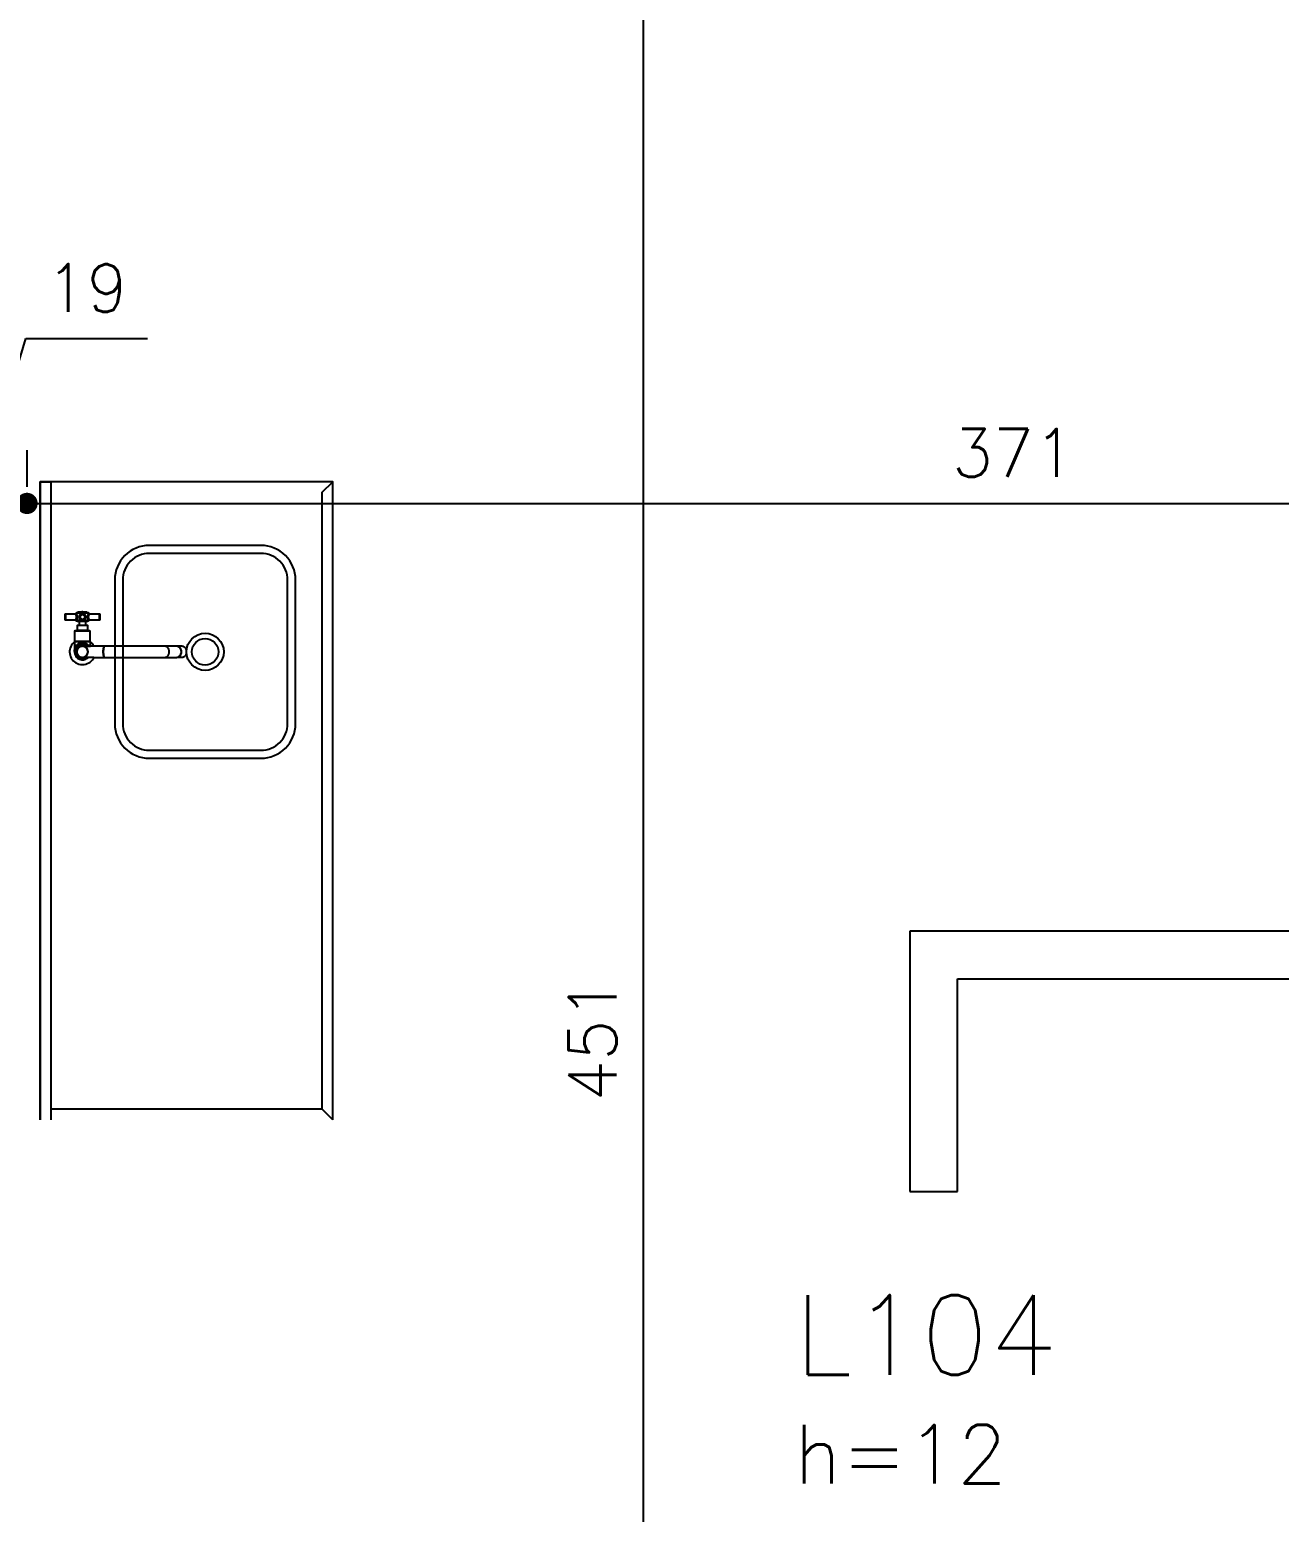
# Model space of a CAD drawing. Extents: x -14651 to 4579, y -10691 to -1290.
# Drawn here: x 2874 to 3109, y -9342.9 to -9064.1 of the extents above; entities that cross this region are included whole.
import ezdxf

# ---------------------------------------------------------------- set-up
doc = ezdxf.new("R2010")
doc.units = 0
doc.header["$LTSCALE"] = 25
for name, color, linetype in [('ALVENARIA NÃO ESTRUTURAL', 242, 'Continuous'), ('COTA', 1, 'Continuous'), ('L-D', 2, 'Continuous'), ('L-N', 4, 'Continuous'), ('Pena_2', 2, 'Continuous'), ('PROJ', 252, 'Continuous')]:
    doc.layers.add(name, color=color, linetype=linetype)
doc.styles.add('COTA', font='romans.shx')
doc.styles.get("Standard").update_dxf_attribs({"font": 'romans.shx'})
doc.dimstyles.new('forma', dxfattribs={"dimscale": 5, "dimtxt": 1.8, "dimasz": 0.8, "dimexe": 2, "dimexo": 1, "dimgap": 1, "dimtad": 1, "dimdec": 1, "dimzin": 9, "dimtxsty": 'COTA', "dimblk1": 'DOT', "dimblk2": 'DOT', "dimsah": 1, "dimcen": 0, "dimdle": 1, "dimclrd": 256, "dimclre": 256, "dimclrt": 2, "dimadec": 0, "dimazin": 0, "dimtfac": 1, "dimtdec": 0, "dimtmove": 0, "dimatfit": 3, "dimfxl": 1, "dimtolj": 1, "dimtzin": 0, "dimarcsym": 0})

# ---------------------------------------------------------------- blocks, each defined once
blk = doc.blocks.new('_Dot')
at = {"color": 0, "linetype": 'ByBlock', "lineweight": -2}
blk.add_line((-0.5, 0), (-1, 0), dxfattribs=at)
at = {"color": 0, "linetype": 'ByBlock', "const_width": 0.5}
blk.add_lwpolyline([(-0.25, 0, 1), (0.25, 0, 1)], format="xyb", close=True, dxfattribs=at)
blk = doc.blocks.new('*D208')
at = {"layer": 'COTA', "lineweight": -2, "transparency": 16777216}
for p, q in [((3009.02, -9028.6), (2979.37, -9028.6)), ((2989.37, -9032.6), (2989.37, -9475.6)), ((3034.52, -9479.6), (2979.37, -9479.6))]:
    blk.add_line(p, q, dxfattribs=at)
at = {"layer": 'Defpoints', "color": 0, "transparency": 16777216}
for p in [(3014.02, -9028.6), (2989.37, -9479.6), (3039.52, -9479.6)]:
    blk.add_point(p, dxfattribs=at)
at = {"layer": 'COTA', "lineweight": -2, "transparency": 16777216, "xscale": 4, "yscale": 4, "zscale": 4}
for p, rotation in [((2989.37, -9028.6), 90), ((2989.37, -9479.6), 270)]:
    blk.add_blockref('_Dot', p, dxfattribs=dict(at, rotation=rotation))
at = {"layer": 'COTA', "color": 2, "transparency": 16777216, "insert": (2979.87, -9254.1), "char_height": 9, "attachment_point": 5, "rotation": 90, "style": 'COTA'}
blk.add_mtext('\\A1;451 ', dxfattribs=at)
blk = doc.blocks.new('*D218')
at = {"layer": 'COTA', "lineweight": -2, "transparency": 16777216}
for p, q in [((2864.02, -9153.19), (2873.32, -9122.19)), ((2873.32, -9122.19), (2896.17, -9122.19)), ((2873.52, -9150.06), (2873.52, -9143.19)), ((2858.52, -9153.19), (2869.52, -9153.19)), ((2854.52, -9155.56), (2854.52, -9163.19))]:
    blk.add_line(p, q, dxfattribs=at)
at = {"layer": 'Defpoints', "color": 0, "transparency": 16777216}
for p in [(2854.52, -9150.56), (2873.52, -9153.19), (2873.52, -9155.06)]:
    blk.add_point(p, dxfattribs=at)
at = {"layer": 'COTA', "lineweight": -2, "transparency": 16777216, "xscale": 4, "yscale": 4, "zscale": 4, "rotation": 180}
blk.add_blockref('_Dot', (2854.52, -9153.19), dxfattribs=at)
at = {"layer": 'COTA', "lineweight": -2, "transparency": 16777216, "xscale": 4, "yscale": 4, "zscale": 4}
blk.add_blockref('_Dot', (2873.52, -9153.19), dxfattribs=at)
at = {"layer": 'COTA', "color": 2, "transparency": 16777216, "insert": (2884.75, -9112.69), "char_height": 9, "attachment_point": 5, "style": 'COTA'}
blk.add_mtext('\\A1;19 ', dxfattribs=at)
blk = doc.blocks.new('*D219')
at = {"layer": 'COTA', "lineweight": -2, "transparency": 16777216}
for p, q in [((2873.52, -9150.06), (2873.52, -9143.19)), ((3244.52, -9153.06), (3244.52, -9143.19)), ((2877.52, -9153.19), (3240.52, -9153.19))]:
    blk.add_line(p, q, dxfattribs=at)
at = {"layer": 'Defpoints', "color": 0, "transparency": 16777216}
for p in [(3244.52, -9153.19), (2873.52, -9155.06), (3244.52, -9158.06)]:
    blk.add_point(p, dxfattribs=at)
at = {"layer": 'COTA', "lineweight": -2, "transparency": 16777216, "xscale": 4, "yscale": 4, "zscale": 4, "rotation": 180}
blk.add_blockref('_Dot', (2873.52, -9153.19), dxfattribs=at)
at = {"layer": 'COTA', "lineweight": -2, "transparency": 16777216, "xscale": 4, "yscale": 4, "zscale": 4}
blk.add_blockref('_Dot', (3244.52, -9153.19), dxfattribs=at)
at = {"layer": 'COTA', "color": 2, "transparency": 16777216, "insert": (3059.02, -9143.69), "char_height": 9, "attachment_point": 5, "style": 'COTA'}
blk.add_mtext('\\A1;371 ', dxfattribs=at)
blk = doc.blocks.new('layout-inferior 1')
at = {"layer": 'ALVENARIA NÃO ESTRUTURAL'}
for p, q in [((30689.19, -9233.6), (30689.19, -9233.6)), ((30689.19, -9233.6), (30689.19, -9282.6)), ((30894.19, -9233.6), (30689.19, -9233.6)), ((30689.19, -9233.6), (30689.19, -9233.6)), ((30698.19, -9282.6), (30698.19, -9242.6)), ((30698.19, -9242.6), (30894.19, -9242.6)), ((30689.19, -9282.6), (30698.19, -9282.6))]:
    blk.add_line(p, q, dxfattribs=at)
at = {"layer": 'PROJ'}
for p, q in [((30530.42, -9174), (30530.42, -9175.1)), ((30534.8, -9173.85), (30532.45, -9173.85)), ((30532.47, -9175.15), (30533.4, -9175.15)), ((30534.48, -9173.65), (30532.77, -9173.65)), ((30533.86, -9175.15), (30534.78, -9175.15)), ((30536.83, -9175.1), (30536.83, -9174)), ((30535.1, -9177.24), (30532.15, -9177.24)), ((30532.62, -9177.04), (30534.63, -9177.04)), ((30535.13, -9179.24), (30532.12, -9179.24)), ((30532.12, -9179.24), (30532.12, -9181.04)), ((30532.12, -9181.04), (30532.12, -9181.04)), ((30532.42, -9179.14), (30532.42, -9179.24)), ((30533.63, -9180.04), (30533.65, -9180.04)), ((30533.65, -9180.04), (30533.7, -9180.05)), ((30534.83, -9179.24), (30534.83, -9179.14)), ((30535.13, -9180.04), (30535.13, -9179.24)), ((30533.66, -9182.14), (30533.63, -9182.14)), ((30533.7, -9182.14), (30533.66, -9182.14))]:
    blk.add_line(p, q, dxfattribs=at)
for points in [[(30580.69, -9269.1), (30580.69, -9149.1), (30525.69, -9149.1), (30525.69, -9269.1)], [(30525.69, -9269.1), (30525.69, -9149.1), (30527.69, -9149.1), (30527.69, -9269.1)], [(30580.69, -9269.1), (30578.69, -9267.1), (30578.69, -9151.1), (30580.69, -9149.1)], [(30532.77, -9173.75), (30534.48, -9173.75)], [(30533.01, -9175.35), (30534.24, -9175.35)], [(30534.73, -9177.14), (30532.52, -9177.14)], [(30534.24, -9176.13), (30533.01, -9176.13)], [(30535.04, -9179.14), (30532.22, -9179.14)], [(30535.79, -9180.04), (30533.69, -9180.04), (30533.62, -9180.04), (30533.55, -9180.05), (30533.49, -9180.06), (30533.44, -9180.06), (30533.42, -9180.07), (30533.39, -9180.07), (30533.38, -9180.08), (30533.36, -9180.08), (30533.35, -9180.08), (30533.33, -9180.09), (30533.32, -9180.09), (30533.3, -9180.1), (30533.28, -9180.1), (30533.26, -9180.11), (30533.24, -9180.12), (30533.23, -9180.12), (30533.21, -9180.13), (30533.19, -9180.14), (30533.16, -9180.15), (30533.13, -9180.17), (30533.1, -9180.19), (30533.07, -9180.21), (30533.03, -9180.23), (30532.98, -9180.27), (30532.93, -9180.32), (30532.87, -9180.36), (30532.83, -9180.42), (30532.78, -9180.48), (30532.74, -9180.54), (30532.7, -9180.6), (30532.67, -9180.67), (30532.64, -9180.74), (30532.62, -9180.82), (30532.6, -9180.89), (30532.59, -9180.97), (30532.58, -9181.04), (30532.58, -9181.12), (30532.59, -9181.2), (30532.6, -9181.27), (30532.61, -9181.35), (30532.63, -9181.42), (30532.66, -9181.49), (30532.69, -9181.56), (30532.73, -9181.63), (30532.77, -9181.69), (30532.81, -9181.75), (30532.86, -9181.81), (30532.9, -9181.85), (30532.94, -9181.88), (30532.96, -9181.9), (30532.97, -9181.91), (30532.99, -9181.93), (30533.01, -9181.94), (30533.03, -9181.95), (30533.05, -9181.97), (30533.07, -9181.98), (30533.09, -9181.99), (30533.12, -9182.01), (30533.15, -9182.02), (30533.18, -9182.04), (30533.22, -9182.05), (30533.3, -9182.08), (30533.39, -9182.11), (30533.48, -9182.13), (30533.59, -9182.14), (30533.69, -9182.14)], [(30551.61, -9180.11), (30551.75, -9180.18), (30551.88, -9180.29), (30551.99, -9180.42), (30552.08, -9180.57), (30552.15, -9180.73), (30552.19, -9180.91), (30552.21, -9181.09), (30552.19, -9181.28), (30552.15, -9181.45), (30552.08, -9181.62), (30551.99, -9181.77), (30551.88, -9181.9), (30551.75, -9182), (30551.61, -9182.08), (30551.6, -9182.08)], [(30535.79, -9182.14), (30533.66, -9182.14)], [(30578.69, -9267.1), (30527.69, -9267.1), (30527.69, -9269.1)]]:
    blk.add_lwpolyline(points, dxfattribs=at)
for points in [[(30567.19, -9161.1), (30546.19, -9161.1, 0.414214), (30539.69, -9167.6), (30539.69, -9194.6, 0.414214), (30546.19, -9201.1), (30567.19, -9201.1, 0.414214), (30573.69, -9194.6), (30573.69, -9167.6, 0.414214)], [(30567.19, -9162.6), (30546.19, -9162.6, 0.414214), (30541.19, -9167.6), (30541.19, -9194.6, 0.414214), (30546.19, -9199.6), (30567.19, -9199.6, 0.414214), (30572.19, -9194.6), (30572.19, -9167.6, 0.414214)], [(30532.45, -9175.18, -0.023181), (30532.47, -9175.15), (30533.4, -9175.15), (30533.45, -9175.17), (30533.52, -9175.18), (30533.61, -9175.19), (30533.7, -9175.18), (30533.79, -9175.17), (30533.86, -9175.15), (30534.78, -9175.15, -0.022959), (30534.8, -9175.18, -0.366689), (30534.6, -9175.35), (30534.24, -9175.35), (30533.01, -9175.35), (30532.65, -9175.35, -0.366483)], [(30533.03, -9174.48), (30533.02, -9174.57), (30533.03, -9174.64), (30533.04, -9174.72), (30533.06, -9174.77), (30533.08, -9174.82), (30533.1, -9174.87), (30533.13, -9174.92), (30533.16, -9174.97), (30533.2, -9175), (30533.25, -9175.06), (30533.31, -9175.11), (30533.36, -9175.14), (30533.4, -9175.15), (30533.41, -9175.11), (30533.42, -9175.06, 0.192103), (30533.83, -9175.06), (30533.84, -9175.1), (30533.85, -9175.15), (30533.9, -9175.13), (30533.95, -9175.1), (30533.99, -9175.07), (30534.03, -9175.03), (30534.06, -9174.99), (30534.11, -9174.94), (30534.16, -9174.85), (30534.19, -9174.77), (30534.21, -9174.7), (30534.22, -9174.65), (30534.22, -9174.6), (30534.23, -9174.55), (30534.22, -9174.48), (30534.21, -9174.4), (30534.19, -9174.33), (30534.17, -9174.28), (30534.15, -9174.23), (30534.12, -9174.18), (30534.09, -9174.14), (30534.04, -9174.08), (30533.97, -9174.01), (30533.89, -9173.96), (30533.8, -9173.93), (30533.72, -9173.91), (30533.66, -9173.9), (30533.6, -9173.9), (30533.54, -9173.91), (30533.49, -9173.92), (30533.43, -9173.93), (30533.36, -9173.96), (30533.3, -9174), (30533.26, -9174.03), (30533.22, -9174.07), (30533.19, -9174.11), (30533.16, -9174.14), (30533.12, -9174.21), (30533.07, -9174.29), (30533.05, -9174.38)], [(30533.85, -9175.05), (30533.84, -9175.06, 0.017847), (30533.88, -9175.04), (30533.87, -9175.04, 0.017789), (30533.91, -9175.02), (30533.9, -9175.03, 0.021587), (30533.94, -9175), (30533.93, -9175.01, 0.027178), (30533.98, -9174.97), (30533.97, -9174.98, 0.016694), (30534, -9174.96), (30534, -9174.96, 0.029524), (30534.04, -9174.91), (30534.04, -9174.92, 0.024437), (30534.07, -9174.88), (30534.06, -9174.89, 0.02481), (30534.09, -9174.84), (30534.09, -9174.85, 0.023752), (30534.11, -9174.81), (30534.11, -9174.81, 0.022023), (30534.13, -9174.77), (30534.13, -9174.78, 0.022441), (30534.15, -9174.73), (30534.14, -9174.74, 0.022868), (30534.16, -9174.69), (30534.15, -9174.7, 0.020181), (30534.17, -9174.66), (30534.16, -9174.67, 0.015814), (30534.17, -9174.63), (30534.17, -9174.64, 0.015915), (30534.17, -9174.61), (30534.17, -9174.61, 0.025741), (30534.18, -9174.56), (30534.18, -9174.56, 0.018498), (30534.18, -9174.52), (30534.18, -9174.53, 0.017313), (30534.17, -9174.49), (30534.17, -9174.5, 0.018157), (30534.17, -9174.46), (30534.17, -9174.47, 0.018149), (30534.16, -9174.43), (30534.16, -9174.43, 0.018439), (30534.15, -9174.39), (30534.16, -9174.4, 0.018647), (30534.14, -9174.36), (30534.15, -9174.37, 0.018581), (30534.13, -9174.33), (30534.14, -9174.34, 0.021766), (30534.12, -9174.3), (30534.12, -9174.31, 0.026407), (30534.09, -9174.26), (30534.1, -9174.27, 0.026609), (30534.07, -9174.22), (30534.07, -9174.23, 0.026914), (30534.04, -9174.18), (30534.04, -9174.19, 0.025672), (30534, -9174.15), (30534.01, -9174.16, 0.023779), (30533.97, -9174.12), (30533.98, -9174.13, 0.024124), (30533.94, -9174.1), (30533.95, -9174.1, 0.024539), (30533.9, -9174.07), (30533.91, -9174.08, 0.024082), (30533.86, -9174.05), (30533.87, -9174.06, 0.023177), (30533.83, -9174.04), (30533.84, -9174.04, 0.023669), (30533.79, -9174.02), (30533.8, -9174.03, 0.024126), (30533.75, -9174.01), (30533.76, -9174.01, 0.020906), (30533.71, -9174.01), (30533.72, -9174.01, 0.015716), (30533.68, -9174), (30533.69, -9174, 0.01579), (30533.66, -9174), (30533.66, -9174, 0.016075), (30533.63, -9174), (30533.64, -9174, 0.016281), (30533.6, -9174), (30533.61, -9174, 0.016316), (30533.57, -9174), (30533.58, -9174, 0.01533), (30533.55, -9174), (30533.55, -9174, 0.013711), (30533.52, -9174.01), (30533.53, -9174.01, 0.013749), (30533.5, -9174.01), (30533.5, -9174.01, 0.013768), (30533.47, -9174.02), (30533.48, -9174.02, 0.015624), (30533.45, -9174.03), (30533.45, -9174.03, 0.018303), (30533.42, -9174.04), (30533.42, -9174.04, 0.018249), (30533.39, -9174.05), (30533.4, -9174.05, 0.018455), (30533.36, -9174.07), (30533.37, -9174.06, 0.018647), (30533.33, -9174.08), (30533.34, -9174.08, 0.018591), (30533.3, -9174.1), (30533.31, -9174.1, 0.021186), (30533.27, -9174.13), (30533.28, -9174.12, 0.025016), (30533.24, -9174.16), (30533.25, -9174.15, 0.025258), (30533.21, -9174.19), (30533.22, -9174.18, 0.025603), (30533.18, -9174.22), (30533.19, -9174.21, 0.024312), (30533.16, -9174.26), (30533.16, -9174.25, 0.022281), (30533.14, -9174.29), (30533.14, -9174.28, 0.022662), (30533.12, -9174.33), (30533.13, -9174.32, 0.023081), (30533.11, -9174.37), (30533.11, -9174.36, 0.023127), (30533.09, -9174.41), (30533.1, -9174.4, 0.022918), (30533.08, -9174.44), (30533.09, -9174.43, 0.020264), (30533.08, -9174.48), (30533.08, -9174.47, 0.015918), (30533.08, -9174.51), (30533.08, -9174.5, 0.015999), (30533.07, -9174.53), (30533.08, -9174.53, 0.556946)], [(30533.17, -9174.55, 1), (30534.08, -9174.55, 1)], [(30532.42, -9179.14), (30532.42, -9179.24), (30532.12, -9179.24), (30532.12, -9181.06), (30532.12, -9181.04), (30532.13, -9181.04), (30532.13, -9181.21), (30532.17, -9181.45), (30532.24, -9181.69), (30532.36, -9181.9), (30532.51, -9182.1), (30532.69, -9182.27), (30532.84, -9182.37), (30533.06, -9182.48), (30533.29, -9182.56), (30533.53, -9182.59), (30533.63, -9182.6), (30533.87, -9182.58), (30534.11, -9182.52), (30534.33, -9182.42), (30534.41, -9182.37), (30534.61, -9182.23), (30534.7, -9182.14), (30533.68, -9182.14), (30533.67, -9182.14, 0.956818), (30533.67, -9180.04), (30533.69, -9180.05, 0.005512), (30533.66, -9180.04), (30533.69, -9180.04), (30535.13, -9180.04), (30535.13, -9179.24), (30534.83, -9179.24), (30534.83, -9179.14)]]:
    blk.add_lwpolyline(points, format="xyb", close=True, dxfattribs=at)
for points in [[(30532.38, -9174.05), (30532.39, -9174.06), (30532.4, -9174.08), (30532.41, -9174.11), (30532.42, -9174.14), (30532.44, -9174.17), (30532.45, -9174.2), (30532.47, -9174.24), (30532.48, -9174.28), (30532.49, -9174.31), (30532.5, -9174.33), (30532.51, -9174.36), (30532.51, -9174.39), (30532.51, -9174.41), (30532.52, -9174.44), (30532.52, -9174.47), (30532.52, -9174.5), (30532.53, -9174.52), (30532.53, -9174.55), (30532.53, -9174.58), (30532.52, -9174.61), (30532.52, -9174.64), (30532.52, -9174.68), (30532.51, -9174.71), (30532.5, -9174.75), (30532.49, -9174.79), (30532.48, -9174.82), (30532.47, -9174.86), (30532.45, -9174.89), (30532.44, -9174.93), (30532.43, -9174.96), (30532.41, -9174.99), (30532.4, -9175.01), (30532.39, -9175.03), (30532.38, -9175.04), (30532.37, -9175.06), (30532.38, -9175.06), (30532.4, -9175.06), (30532.42, -9175.07), (30532.43, -9175.08), (30532.44, -9175.09), (30532.45, -9175.11), (30532.46, -9175.12), (30532.47, -9175.14), (30532.47, -9175.15), (30532.49, -9175.1), (30532.51, -9175.05), (30532.54, -9174.97), (30532.56, -9174.89), (30532.59, -9174.81), (30532.6, -9174.72), (30532.61, -9174.62), (30532.61, -9174.53), (30532.61, -9174.46), (30532.6, -9174.38), (30532.59, -9174.33), (30532.58, -9174.28), (30532.57, -9174.23), (30532.56, -9174.18), (30532.54, -9174.12), (30532.51, -9174.05), (30532.49, -9173.99), (30532.47, -9173.94), (30532.46, -9173.92), (30532.47, -9173.94), (30532.47, -9173.95), (30532.48, -9173.97), (30532.49, -9174), (30532.5, -9174.03), (30532.52, -9174.06), (30532.53, -9174.1), (30532.54, -9174.13), (30532.56, -9174.18), (30532.57, -9174.23), (30532.58, -9174.28), (30532.59, -9174.33), (30532.6, -9174.37), (30532.6, -9174.4), (30532.61, -9174.44), (30532.61, -9174.48), (30532.61, -9174.51), (30532.61, -9174.55), (30532.61, -9174.6), (30532.61, -9174.65), (30532.6, -9174.7), (30532.6, -9174.74), (30532.59, -9174.79), (30532.58, -9174.83), (30532.57, -9174.87), (30532.56, -9174.91), (30532.55, -9174.96), (30532.53, -9174.99), (30532.52, -9175.03), (30532.51, -9175.07), (30532.5, -9175.09), (30532.49, -9175.11), (30532.48, -9175.13), (30532.47, -9175.15), (30532.46, -9175.1), (30532.42, -9175.07), (30532.37, -9175.06), (30532.4, -9175.02), (30532.42, -9174.97), (30532.45, -9174.91), (30532.47, -9174.84), (30532.5, -9174.77), (30532.51, -9174.69), (30532.52, -9174.62), (30532.53, -9174.57), (30532.53, -9174.51), (30532.52, -9174.45), (30532.51, -9174.39), (30532.49, -9174.32), (30532.47, -9174.26), (30532.44, -9174.18), (30532.42, -9174.12), (30532.39, -9174.07)], [(30534.65, -9174.38), (30534.64, -9174.45), (30534.64, -9174.5), (30534.64, -9174.55), (30534.64, -9174.62), (30534.65, -9174.7), (30534.66, -9174.77), (30534.67, -9174.82), (30534.68, -9174.87), (30534.7, -9174.94), (30534.73, -9175.02), (30534.75, -9175.09), (30534.78, -9175.15), (30534.79, -9175.13), (30534.78, -9175.15), (30534.78, -9175.14), (30534.77, -9175.13), (30534.76, -9175.1), (30534.75, -9175.07), (30534.73, -9175.04), (30534.72, -9175.01), (30534.71, -9174.96), (30534.69, -9174.92), (30534.68, -9174.87), (30534.67, -9174.82), (30534.66, -9174.77), (30534.65, -9174.72), (30534.65, -9174.68), (30534.64, -9174.64), (30534.64, -9174.6), (30534.64, -9174.55), (30534.64, -9174.5), (30534.64, -9174.45), (30534.65, -9174.4), (30534.65, -9174.36), (30534.66, -9174.31), (30534.67, -9174.27), (30534.68, -9174.23), (30534.69, -9174.19), (30534.71, -9174.15), (30534.72, -9174.11), (30534.73, -9174.07), (30534.74, -9174.03), (30534.76, -9174), (30534.77, -9173.98), (30534.77, -9173.96), (30534.79, -9173.93), (30534.8, -9173.92), (30534.78, -9173.95), (30534.76, -9173.99), (30534.74, -9174.05), (30534.71, -9174.13), (30534.69, -9174.21), (30534.67, -9174.29)], [(30534.85, -9175.02), (30534.84, -9174.99), (30534.83, -9174.96), (30534.82, -9174.94), (30534.8, -9174.9), (30534.79, -9174.86), (30534.77, -9174.82), (30534.76, -9174.78), (30534.75, -9174.75), (30534.74, -9174.72), (30534.74, -9174.69), (30534.73, -9174.66), (30534.73, -9174.63), (30534.73, -9174.6), (30534.72, -9174.57), (30534.72, -9174.54), (30534.73, -9174.51), (30534.73, -9174.48), (30534.73, -9174.45), (30534.73, -9174.43), (30534.74, -9174.39), (30534.75, -9174.35), (30534.76, -9174.31), (30534.77, -9174.28), (30534.78, -9174.24), (30534.8, -9174.21), (30534.81, -9174.17), (30534.83, -9174.14), (30534.83, -9174.14), (30534.84, -9174.11), (30534.86, -9174.08), (30534.86, -9174.07), (30534.87, -9174.05), (30534.89, -9174.03), (30534.9, -9174.01), (30534.88, -9174.04), (30534.86, -9174.08), (30534.83, -9174.13), (30534.8, -9174.19), (30534.78, -9174.26), (30534.75, -9174.33), (30534.74, -9174.4), (30534.73, -9174.47), (30534.72, -9174.52), (30534.72, -9174.58), (30534.73, -9174.64), (30534.74, -9174.71), (30534.75, -9174.77), (30534.78, -9174.84), (30534.81, -9174.92), (30534.83, -9174.98), (30534.86, -9175.03), (30534.87, -9175.05), (30534.87, -9175.04)], [(30537.7, -9180.14), (30537.67, -9180.2), (30537.64, -9180.27), (30537.62, -9180.35), (30537.61, -9180.4), (30537.6, -9180.46), (30537.59, -9180.53), (30537.58, -9180.6), (30537.57, -9180.67), (30537.56, -9180.75), (30537.55, -9180.83), (30537.55, -9180.92), (30537.55, -9181.01), (30537.55, -9181.09), (30537.55, -9181.18), (30537.55, -9181.27), (30537.55, -9181.35), (30537.56, -9181.43), (30537.57, -9181.51), (30537.58, -9181.59), (30537.59, -9181.66), (30537.6, -9181.72), (30537.61, -9181.78), (30537.62, -9181.84), (30537.64, -9181.91), (30537.67, -9181.99), (30537.7, -9182.05), (30537.73, -9182.09), (30537.76, -9182.13), (30537.78, -9182.14), (30537.76, -9182.13), (30537.75, -9182.12), (30537.73, -9182.1), (30537.72, -9182.08), (30537.71, -9182.06), (30537.69, -9182.04), (30537.68, -9182.01), (30537.66, -9181.97), (30537.65, -9181.93), (30537.64, -9181.89), (30537.62, -9181.84), (30537.61, -9181.78), (30537.6, -9181.72), (30537.59, -9181.66), (30537.58, -9181.59), (30537.57, -9181.51), (30537.56, -9181.43), (30537.55, -9181.35), (30537.55, -9181.27), (30537.55, -9181.18), (30537.55, -9181.09), (30537.55, -9181.01), (30537.55, -9180.92), (30537.55, -9180.83), (30537.56, -9180.75), (30537.57, -9180.67), (30537.58, -9180.6), (30537.59, -9180.53), (30537.6, -9180.46), (30537.61, -9180.4), (30537.62, -9180.35), (30537.64, -9180.3), (30537.65, -9180.25), (30537.66, -9180.21), (30537.68, -9180.18), (30537.69, -9180.15), (30537.71, -9180.12), (30537.72, -9180.1), (30537.73, -9180.09), (30537.75, -9180.07), (30537.78, -9180.05), (30537.79, -9180.04), (30537.76, -9180.05), (30537.73, -9180.09)]]:
    blk.add_lwpolyline(points, close=True, dxfattribs=at)
blk.add_polyline3d([(30552.32, -9180.06, 0), (30551.45, -9180.06, 0), (30551.3, -9180.04, 0), (30549.04, -9180.04, 0), (30535.79, -9180.04, 0), (30535.64, -9179.77, 0), (30535.45, -9179.53, 0), (30535.23, -9179.3, 0), (30535.04, -9179.14, 0), (30535.1, -9179.14, 0), (30535.1, -9177.24, 0), (30535, -9177.14, 0), (30534.73, -9177.14, 0), (30534.63, -9177.04, 0), (30534.63, -9176.13, 0), (30534.24, -9176.13, 0), (30534.24, -9175.35, 0), (30534.6, -9175.35, 0), (30534.8, -9175.18, 0), (30534.9, -9175.1, 0), (30536.83, -9175.1, 0), (30536.93, -9175, 0), (30536.93, -9174.1, 0), (30536.83, -9174, 0), (30534.9, -9174, 0), (30534.8, -9173.9, 0), (30534.8, -9173.85, 0), (30534.7, -9173.75, 0), (30534.48, -9173.75, 0), (30534.48, -9173.65, 0), (30533.71, -9173.57, 0), (30533.54, -9173.57, 0), (30532.77, -9173.65, 0), (30532.77, -9173.75, 0), (30532.55, -9173.75, 0), (30532.45, -9173.85, 0), (30532.45, -9173.9, 0), (30532.35, -9174, 0), (30530.42, -9174, 0), (30530.32, -9174.1, 0), (30530.32, -9175, 0), (30530.42, -9175.1, 0), (30532.35, -9175.1, 0), (30532.45, -9175.18, 0), (30532.65, -9175.35, 0), (30533.01, -9175.35, 0), (30533.01, -9176.13, 0), (30532.62, -9176.13, 0), (30532.62, -9177.04, 0), (30532.52, -9177.14, 0), (30532.25, -9177.14, 0), (30532.15, -9177.24, 0), (30532.15, -9179.14, 0), (30532.22, -9179.14, 0), (30531.98, -9179.34, 0), (30531.77, -9179.57, 0), (30531.59, -9179.82, 0), (30531.44, -9180.09, 0), (30531.33, -9180.38, 0), (30531.26, -9180.68, 0), (30531.22, -9180.99, 0), (30531.22, -9181.09, 0), (30531.24, -9181.4, 0), (30531.3, -9181.71, 0), (30531.4, -9182, 0), (30531.53, -9182.28, 0), (30531.7, -9182.54, 0), (30531.91, -9182.77, 0), (30532.14, -9182.98, 0), (30532.39, -9183.16, 0), (30532.67, -9183.3, 0), (30532.96, -9183.4, 0), (30533.26, -9183.47, 0), (30533.57, -9183.5, 0), (30533.63, -9183.5, 0), (30533.94, -9183.48, 0), (30534.24, -9183.42, 0), (30534.53, -9183.32, 0), (30534.81, -9183.19, 0), (30535.07, -9183.02, 0), (30535.31, -9182.81, 0), (30535.51, -9182.58, 0), (30535.69, -9182.33, 0), (30535.79, -9182.14, 0), (30549.04, -9182.14, 0), (30551.3, -9182.14, 0), (30551.45, -9182.13, 0), (30552.32, -9182.13, 0), (30552.48, -9182.11, 0), (30552.63, -9182.07, 0), (30552.77, -9181.99, 0), (30552.9, -9181.89, 0), (30553.01, -9181.76, 0), (30553.1, -9181.61, 0), (30553.16, -9181.45, 0), (30553.21, -9181.27, 0), (30553.22, -9181.09, 0), (30553.21, -9180.91, 0), (30553.16, -9180.74, 0), (30553.1, -9180.58, 0), (30553.01, -9180.43, 0), (30552.9, -9180.3, 0), (30552.77, -9180.2, 0), (30552.63, -9180.12, 0), (30552.48, -9180.07, 0), (30552.32, -9180.06, 0)], close=True, dxfattribs=at)
for points in [[(30532.37, -9175.06, 0), (30532.38, -9175.04, 0), (30532.39, -9175.03, 0), (30532.4, -9175.01, 0), (30532.41, -9174.99, 0), (30532.43, -9174.96, 0), (30532.44, -9174.93, 0), (30532.45, -9174.89, 0), (30532.47, -9174.86, 0), (30532.48, -9174.82, 0), (30532.49, -9174.79, 0), (30532.5, -9174.75, 0), (30532.51, -9174.71, 0), (30532.52, -9174.68, 0), (30532.52, -9174.64, 0), (30532.52, -9174.61, 0), (30532.53, -9174.58, 0), (30532.53, -9174.55, 0), (30532.53, -9174.52, 0), (30532.52, -9174.5, 0), (30532.52, -9174.47, 0), (30532.52, -9174.44, 0), (30532.51, -9174.41, 0), (30532.51, -9174.39, 0), (30532.51, -9174.36, 0), (30532.5, -9174.33, 0), (30532.49, -9174.31, 0), (30532.48, -9174.28, 0), (30532.47, -9174.24, 0), (30532.45, -9174.2, 0), (30532.44, -9174.17, 0), (30532.42, -9174.14, 0), (30532.41, -9174.11, 0), (30532.4, -9174.08, 0), (30532.39, -9174.06, 0), (30532.38, -9174.05, 0), (30532.37, -9174.03, 0), (30532.36, -9174.02, 0), (30532.35, -9174.01, 0), (30532.35, -9174, 0), (30532.35, -9174, 0), (30532.35, -9174, 0)], [(30532.47, -9175.15, 0), (30532.47, -9175.14, 0), (30532.46, -9175.12, 0), (30532.45, -9175.11, 0), (30532.44, -9175.09, 0), (30532.43, -9175.08, 0), (30532.42, -9175.07, 0), (30532.4, -9175.06, 0), (30532.38, -9175.06, 0), (30532.37, -9175.06, 0)], [(30532.45, -9173.9, 0), (30532.45, -9173.9, 0), (30532.45, -9173.9, 0), (30532.45, -9173.91, 0), (30532.46, -9173.92, 0), (30532.47, -9173.94, 0), (30532.47, -9173.95, 0), (30532.48, -9173.97, 0), (30532.49, -9174, 0), (30532.5, -9174.03, 0), (30532.52, -9174.06, 0), (30532.53, -9174.1, 0), (30532.54, -9174.13, 0), (30532.56, -9174.18, 0), (30532.57, -9174.23, 0), (30532.58, -9174.28, 0), (30532.59, -9174.33, 0), (30532.6, -9174.37, 0), (30532.6, -9174.4, 0), (30532.61, -9174.44, 0), (30532.61, -9174.48, 0), (30532.61, -9174.51, 0), (30532.61, -9174.55, 0), (30532.61, -9174.6, 0), (30532.61, -9174.65, 0), (30532.6, -9174.7, 0), (30532.6, -9174.74, 0), (30532.59, -9174.79, 0), (30532.58, -9174.83, 0), (30532.57, -9174.87, 0), (30532.56, -9174.91, 0), (30532.55, -9174.96, 0), (30532.53, -9174.99, 0), (30532.52, -9175.03, 0), (30532.51, -9175.07, 0), (30532.5, -9175.09, 0), (30532.49, -9175.11, 0), (30532.48, -9175.13, 0), (30532.47, -9175.15, 0)], [(30533.4, -9175.15, 0), (30533.37, -9175.14, 0), (30533.35, -9175.13, 0), (30533.33, -9175.12, 0), (30533.31, -9175.1, 0), (30533.27, -9175.07, 0), (30533.23, -9175.04, 0), (30533.2, -9175, 0), (30533.16, -9174.97, 0), (30533.13, -9174.92, 0), (30533.1, -9174.87, 0), (30533.08, -9174.82, 0), (30533.06, -9174.77, 0), (30533.05, -9174.73, 0), (30533.04, -9174.7, 0), (30533.03, -9174.66, 0), (30533.03, -9174.62, 0), (30533.03, -9174.59, 0), (30533.03, -9174.55, 0), (30533.03, -9174.5, 0), (30533.03, -9174.45, 0), (30533.04, -9174.4, 0), (30533.05, -9174.36, 0), (30533.07, -9174.31, 0), (30533.08, -9174.27, 0), (30533.1, -9174.23, 0), (30533.13, -9174.19, 0), (30533.16, -9174.14, 0), (30533.19, -9174.11, 0), (30533.22, -9174.07, 0), (30533.26, -9174.03, 0), (30533.29, -9174.01, 0), (30533.32, -9173.99, 0), (30533.35, -9173.97, 0), (30533.38, -9173.96, 0), (30533.41, -9173.94, 0), (30533.45, -9173.93, 0), (30533.47, -9173.92, 0), (30533.5, -9173.91, 0), (30533.52, -9173.91, 0), (30533.55, -9173.9, 0), (30533.58, -9173.9, 0), (30533.61, -9173.9, 0), (30533.64, -9173.9, 0), (30533.67, -9173.9, 0), (30533.7, -9173.9, 0), (30533.73, -9173.91, 0), (30533.78, -9173.92, 0), (30533.82, -9173.93, 0), (30533.86, -9173.95, 0), (30533.91, -9173.97, 0), (30533.95, -9174, 0), (30533.98, -9174.03, 0), (30534.02, -9174.06, 0), (30534.05, -9174.09, 0), (30534.09, -9174.14, 0), (30534.12, -9174.18, 0), (30534.15, -9174.23, 0), (30534.17, -9174.28, 0), (30534.19, -9174.33, 0), (30534.21, -9174.38, 0), (30534.21, -9174.42, 0), (30534.22, -9174.46, 0), (30534.22, -9174.5, 0), (30534.23, -9174.55, 0), (30534.22, -9174.6, 0), (30534.22, -9174.65, 0), (30534.21, -9174.7, 0), (30534.2, -9174.74, 0), (30534.18, -9174.79, 0), (30534.17, -9174.83, 0), (30534.15, -9174.87, 0), (30534.12, -9174.91, 0), (30534.1, -9174.96, 0), (30534.06, -9174.99, 0), (30534.03, -9175.03, 0), (30533.99, -9175.07, 0), (30533.95, -9175.1, 0), (30533.92, -9175.12, 0), (30533.89, -9175.14, 0), (30533.86, -9175.15, 0)], [(30534.18, -9174.55, 0), (30534.18, -9174.53, 0), (30534.18, -9174.51, 0), (30534.17, -9174.47, 0), (30534.17, -9174.44, 0), (30534.16, -9174.41, 0), (30534.15, -9174.38, 0), (30534.14, -9174.35, 0), (30534.13, -9174.32, 0), (30534.1, -9174.28, 0), (30534.08, -9174.24, 0), (30534.05, -9174.2, 0), (30534.02, -9174.16, 0), (30533.99, -9174.14, 0), (30533.96, -9174.11, 0), (30533.92, -9174.08, 0), (30533.88, -9174.06, 0), (30533.85, -9174.05, 0), (30533.81, -9174.03, 0), (30533.77, -9174.02, 0), (30533.73, -9174.01, 0), (30533.7, -9174, 0), (30533.67, -9174, 0), (30533.64, -9174, 0), (30533.61, -9174, 0), (30533.59, -9174, 0), (30533.56, -9174, 0), (30533.53, -9174.01, 0), (30533.51, -9174.01, 0), (30533.49, -9174.02, 0), (30533.46, -9174.02, 0), (30533.43, -9174.03, 0), (30533.4, -9174.05, 0), (30533.37, -9174.06, 0), (30533.34, -9174.08, 0), (30533.32, -9174.09, 0), (30533.29, -9174.11, 0), (30533.26, -9174.14, 0), (30533.22, -9174.17, 0), (30533.2, -9174.21, 0), (30533.17, -9174.24, 0), (30533.15, -9174.28, 0), (30533.13, -9174.31, 0), (30533.11, -9174.35, 0), (30533.1, -9174.39, 0), (30533.09, -9174.43, 0), (30533.08, -9174.46, 0), (30533.08, -9174.49, 0), (30533.08, -9174.52, 0), (30533.07, -9174.55, 0), (30533.07, -9174.55, 0)], [(30533.41, -9175.06, 0), (30533.42, -9175.06, 0), (30533.42, -9175.07, 0), (30533.42, -9175.08, 0), (30533.42, -9175.09, 0), (30533.41, -9175.1, 0), (30533.41, -9175.11, 0), (30533.41, -9175.13, 0), (30533.4, -9175.14, 0), (30533.4, -9175.15, 0)], [(30533.86, -9175.15, 0), (30533.81, -9175.16, 0), (30533.77, -9175.17, 0), (30533.73, -9175.18, 0), (30533.68, -9175.18, 0), (30533.64, -9175.18, 0), (30533.59, -9175.18, 0), (30533.54, -9175.18, 0), (30533.5, -9175.18, 0), (30533.45, -9175.17, 0), (30533.4, -9175.15, 0)], [(30533.86, -9175.15, 0), (30533.85, -9175.14, 0), (30533.84, -9175.12, 0), (30533.84, -9175.11, 0), (30533.84, -9175.09, 0), (30533.83, -9175.08, 0), (30533.83, -9175.07, 0), (30533.83, -9175.06, 0), (30533.83, -9175.06, 0), (30533.84, -9175.06, 0)], [(30533.84, -9175.06, 0), (30533.87, -9175.05, 0), (30533.89, -9175.03, 0), (30533.92, -9175.02, 0), (30533.96, -9174.99, 0), (30534, -9174.96, 0), (30534, -9174.96, 0), (30534.03, -9174.93, 0), (30534.06, -9174.89, 0), (30534.08, -9174.86, 0), (30534.1, -9174.82, 0), (30534.12, -9174.79, 0), (30534.14, -9174.75, 0), (30534.15, -9174.71, 0), (30534.16, -9174.68, 0), (30534.17, -9174.65, 0), (30534.17, -9174.62, 0), (30534.18, -9174.59, 0), (30534.18, -9174.56, 0), (30534.18, -9174.55, 0)], [(30534.78, -9175.15, 0), (30534.78, -9175.14, 0), (30534.77, -9175.13, 0), (30534.76, -9175.1, 0), (30534.75, -9175.07, 0), (30534.73, -9175.04, 0), (30534.72, -9175.01, 0), (30534.71, -9174.96, 0), (30534.69, -9174.92, 0), (30534.68, -9174.87, 0), (30534.67, -9174.82, 0), (30534.66, -9174.77, 0), (30534.65, -9174.72, 0), (30534.65, -9174.68, 0), (30534.64, -9174.64, 0), (30534.64, -9174.6, 0), (30534.64, -9174.55, 0), (30534.64, -9174.5, 0), (30534.64, -9174.45, 0), (30534.65, -9174.4, 0), (30534.65, -9174.36, 0), (30534.66, -9174.31, 0), (30534.67, -9174.27, 0), (30534.68, -9174.23, 0), (30534.69, -9174.19, 0), (30534.71, -9174.15, 0), (30534.72, -9174.11, 0), (30534.73, -9174.07, 0), (30534.74, -9174.03, 0), (30534.76, -9174, 0), (30534.77, -9173.98, 0), (30534.77, -9173.96, 0), (30534.78, -9173.95, 0), (30534.79, -9173.94, 0), (30534.79, -9173.92, 0), (30534.8, -9173.92, 0), (30534.8, -9173.91, 0), (30534.8, -9173.9, 0), (30534.8, -9173.9, 0), (30534.8, -9173.9, 0)], [(30534.9, -9174, 0), (30534.9, -9174, 0), (30534.9, -9174, 0), (30534.9, -9174.01, 0), (30534.9, -9174.01, 0), (30534.89, -9174.02, 0), (30534.89, -9174.03, 0), (30534.88, -9174.04, 0), (30534.87, -9174.05, 0), (30534.86, -9174.07, 0), (30534.86, -9174.08, 0), (30534.84, -9174.11, 0), (30534.83, -9174.14, 0), (30534.83, -9174.14, 0), (30534.81, -9174.17, 0), (30534.8, -9174.21, 0), (30534.78, -9174.24, 0), (30534.77, -9174.28, 0), (30534.76, -9174.31, 0), (30534.75, -9174.35, 0), (30534.74, -9174.39, 0), (30534.73, -9174.43, 0), (30534.73, -9174.45, 0), (30534.73, -9174.48, 0), (30534.73, -9174.51, 0), (30534.72, -9174.54, 0), (30534.72, -9174.57, 0), (30534.73, -9174.6, 0), (30534.73, -9174.63, 0), (30534.73, -9174.66, 0), (30534.74, -9174.69, 0), (30534.74, -9174.72, 0), (30534.75, -9174.75, 0), (30534.76, -9174.78, 0), (30534.77, -9174.82, 0), (30534.79, -9174.86, 0), (30534.8, -9174.9, 0), (30534.82, -9174.94, 0), (30534.83, -9174.96, 0), (30534.84, -9174.99, 0), (30534.85, -9175.02, 0), (30534.87, -9175.04, 0), (30534.87, -9175.05, 0), (30534.88, -9175.06, 0)], [(30534.88, -9175.06, 0), (30534.86, -9175.06, 0), (30534.85, -9175.07, 0), (30534.83, -9175.08, 0), (30534.82, -9175.09, 0), (30534.8, -9175.1, 0), (30534.79, -9175.11, 0), (30534.79, -9175.13, 0), (30534.78, -9175.14, 0), (30534.78, -9175.15, 0)], [(30532.12, -9181.04, 0), (30532.12, -9181.03, 0), (30532.13, -9180.98, 0), (30532.13, -9180.9, 0), (30532.14, -9180.8, 0), (30532.17, -9180.65, 0), (30532.21, -9180.5, 0), (30532.26, -9180.34, 0), (30532.33, -9180.19, 0), (30532.41, -9180.03, 0), (30532.51, -9179.89, 0), (30532.59, -9179.79, 0), (30532.67, -9179.7, 0), (30532.74, -9179.64, 0), (30532.81, -9179.58, 0), (30532.88, -9179.53, 0), (30532.95, -9179.48, 0), (30533.03, -9179.44, 0), (30533.11, -9179.4, 0), (30533.2, -9179.36, 0), (30533.29, -9179.34, 0), (30533.37, -9179.32, 0), (30533.44, -9179.3, 0), (30533.5, -9179.3, 0), (30533.56, -9179.29, 0), (30533.62, -9179.29, 0), (30533.68, -9179.29, 0), (30533.74, -9179.3, 0), (30533.81, -9179.3, 0), (30533.87, -9179.31, 0), (30533.93, -9179.33, 0), (30534, -9179.35, 0), (30534.06, -9179.37, 0), (30534.13, -9179.39, 0), (30534.22, -9179.44, 0), (30534.31, -9179.49, 0), (30534.41, -9179.56, 0), (30534.5, -9179.63, 0), (30534.59, -9179.71, 0), (30534.67, -9179.79, 0), (30534.74, -9179.89, 0), (30534.81, -9179.99, 0), (30534.85, -9180.04, 0)], [(30534.7, -9180.04, 0), (30534.52, -9179.88, 0), (30534.31, -9179.75, 0), (30534.08, -9179.66, 0), (30533.84, -9179.61, 0), (30533.6, -9179.59, 0), (30533.35, -9179.61, 0), (30533.12, -9179.68, 0), (30532.89, -9179.78, 0), (30532.69, -9179.92, 0), (30532.51, -9180.08, 0), (30532.36, -9180.28, 0), (30532.25, -9180.49, 0), (30532.17, -9180.73, 0), (30532.13, -9180.97, 0), (30532.13, -9181.21, 0), (30532.17, -9181.45, 0), (30532.24, -9181.69, 0), (30532.36, -9181.9, 0), (30532.51, -9182.1, 0), (30532.69, -9182.27, 0), (30532.84, -9182.37, 0)], [(30537.8, -9182.14, 0), (30537.79, -9182.14, 0), (30537.78, -9182.14, 0), (30537.76, -9182.13, 0), (30537.75, -9182.12, 0), (30537.73, -9182.1, 0), (30537.72, -9182.08, 0), (30537.71, -9182.06, 0), (30537.69, -9182.04, 0), (30537.68, -9182.01, 0), (30537.66, -9181.97, 0), (30537.65, -9181.93, 0), (30537.64, -9181.89, 0), (30537.62, -9181.84, 0), (30537.61, -9181.78, 0), (30537.6, -9181.72, 0), (30537.59, -9181.66, 0), (30537.58, -9181.59, 0), (30537.57, -9181.51, 0), (30537.56, -9181.43, 0), (30537.55, -9181.35, 0), (30537.55, -9181.27, 0), (30537.55, -9181.18, 0), (30537.55, -9181.09, 0), (30537.55, -9181.01, 0), (30537.55, -9180.92, 0), (30537.55, -9180.83, 0), (30537.56, -9180.75, 0), (30537.57, -9180.67, 0), (30537.58, -9180.6, 0), (30537.59, -9180.53, 0), (30537.6, -9180.46, 0), (30537.61, -9180.4, 0), (30537.62, -9180.35, 0), (30537.64, -9180.3, 0), (30537.65, -9180.25, 0), (30537.66, -9180.21, 0), (30537.68, -9180.18, 0), (30537.69, -9180.15, 0), (30537.71, -9180.12, 0), (30537.72, -9180.1, 0), (30537.73, -9180.09, 0), (30537.75, -9180.07, 0), (30537.76, -9180.06, 0), (30537.78, -9180.05, 0), (30537.79, -9180.04, 0), (30537.8, -9180.04, 0)], [(30549.04, -9182.14, 0), (30549.05, -9182.14, 0), (30549.13, -9182.14, 0), (30549.2, -9182.13, 0), (30549.28, -9182.11, 0), (30549.35, -9182.08, 0), (30549.43, -9182.05, 0), (30549.49, -9182.01, 0), (30549.56, -9181.96, 0), (30549.62, -9181.91, 0), (30549.68, -9181.85, 0), (30549.73, -9181.78, 0), (30549.78, -9181.71, 0), (30549.82, -9181.64, 0), (30549.86, -9181.56, 0), (30549.89, -9181.48, 0), (30549.92, -9181.4, 0), (30549.94, -9181.31, 0), (30549.95, -9181.23, 0), (30549.96, -9181.14, 0), (30549.96, -9181.05, 0), (30549.95, -9180.96, 0), (30549.94, -9180.87, 0), (30549.92, -9180.79, 0), (30549.89, -9180.7, 0), (30549.86, -9180.62, 0), (30549.82, -9180.55, 0), (30549.78, -9180.47, 0), (30549.73, -9180.4, 0), (30549.68, -9180.34, 0), (30549.62, -9180.28, 0), (30549.56, -9180.23, 0), (30549.49, -9180.18, 0), (30549.42, -9180.14, 0), (30549.35, -9180.11, 0), (30549.28, -9180.08, 0), (30549.2, -9180.06, 0), (30549.13, -9180.05, 0), (30549.05, -9180.04, 0), (30549.04, -9180.04, 0)], [(30551.57, -9182.1, 0), (30551.71, -9182.04, 0), (30551.85, -9181.95, 0), (30551.97, -9181.83, 0), (30552.07, -9181.7, 0), (30552.15, -9181.54, 0), (30552.21, -9181.37, 0), (30552.24, -9181.2, 0), (30552.24, -9181.02, 0), (30552.21, -9180.84, 0), (30552.16, -9180.67, 0), (30552.09, -9180.51, 0), (30551.99, -9180.37, 0), (30551.87, -9180.25, 0), (30551.74, -9180.16, 0), (30551.59, -9180.1, 0), (30551.57, -9180.09, 0)], [(30532.84, -9182.37, 0), (30533.06, -9182.48, 0), (30533.29, -9182.56, 0), (30533.53, -9182.59, 0), (30533.63, -9182.6, 0)], [(30533.63, -9182.6, 0), (30533.87, -9182.58, 0), (30534.11, -9182.52, 0), (30534.33, -9182.42, 0), (30534.41, -9182.37, 0)], [(30534.41, -9182.37, 0), (30534.61, -9182.23, 0), (30534.7, -9182.14, 0)]]:
    blk.add_polyline3d(points, dxfattribs=at)
for centre, radius in [((30533.63, -9174.55), 0.551), ((30533.63, -9174.55), 0.451), ((30556.69, -9181.1), 3.5), ((30556.69, -9181.1), 2.5)]:
    blk.add_circle(centre, radius, dxfattribs=at)
for centre, radius, start, end in [((30532.68, -9175.23), 0.352, 150.1276, 157.7217), ((30532.82, -9175.38), 0.416, 146.2686, 151.5782), ((30533.63, -9174.55), 0.551, 180.0005, 247.5122), ((30533.63, -9174.55), 0.551, 247.5302, 292.479), ((30534.43, -9175.38), 0.419, 28.4382, 33.6982), ((30534.57, -9175.23), 0.352, 22.2747, 29.856), ((30533.63, -9181.09), 1.3, 53.7744, 306.2239), ((30533.63, -9181.09), 1.2, 60.8871, 299.1104), ((30533.63, -9181.09), 1.05, 271.7501, 88.7731)]:
    blk.add_arc(centre, radius, start, end, dxfattribs=at)

msp = doc.modelspace()

# ---------------------------------------------------------------- block references
at = {"layer": 'Pena_2'}
msp.add_blockref('layout-inferior 1', (-27649.68, 0), dxfattribs=at)

# ---------------------------------------------------------------- texts
at = {"layer": 'L-D'}
msp.add_text('h=12', height=11, dxfattribs=at).set_placement((3017.76, -9337.47))
at = {"layer": 'L-N'}
msp.add_text('L104', height=15, dxfattribs=at).set_placement((3017.76, -9317.07))

# ---------------------------------------------------------------- dimensions: what is measured, and where the dimension line sits
at = {"layer": 'COTA'}
dim = msp.add_linear_dim(base=(2989.37, -9479.6), p1=(3014.02, -9028.6), p2=(3039.52, -9479.6), angle=90, dimstyle='forma', override={"dimpost": ' '}, dxfattribs=at)
dim.commit()
dim.dimension.update_dxf_attribs({"geometry": '*D208', "text_midpoint": (2979.87, -9254.1)})
for base, p1, p2, picture, middle in [((2873.52, -9153.19), (2854.52, -9150.56), (2873.52, -9155.06), '*D218', (2878.32, -9112.69)), ((3244.52, -9153.19), (2873.52, -9155.06), (3244.52, -9158.06), '*D219', (3059.02, -9143.69))]:
    dim = msp.add_linear_dim(base=base, p1=p1, p2=p2, dimstyle='forma', override={"dimpost": ' ', "dimtmove": 1}, dxfattribs=at)
    dim.commit()
    dim.dimension.update_dxf_attribs({"geometry": picture, "text_midpoint": middle})

doc.saveas('drawing.dxf')
